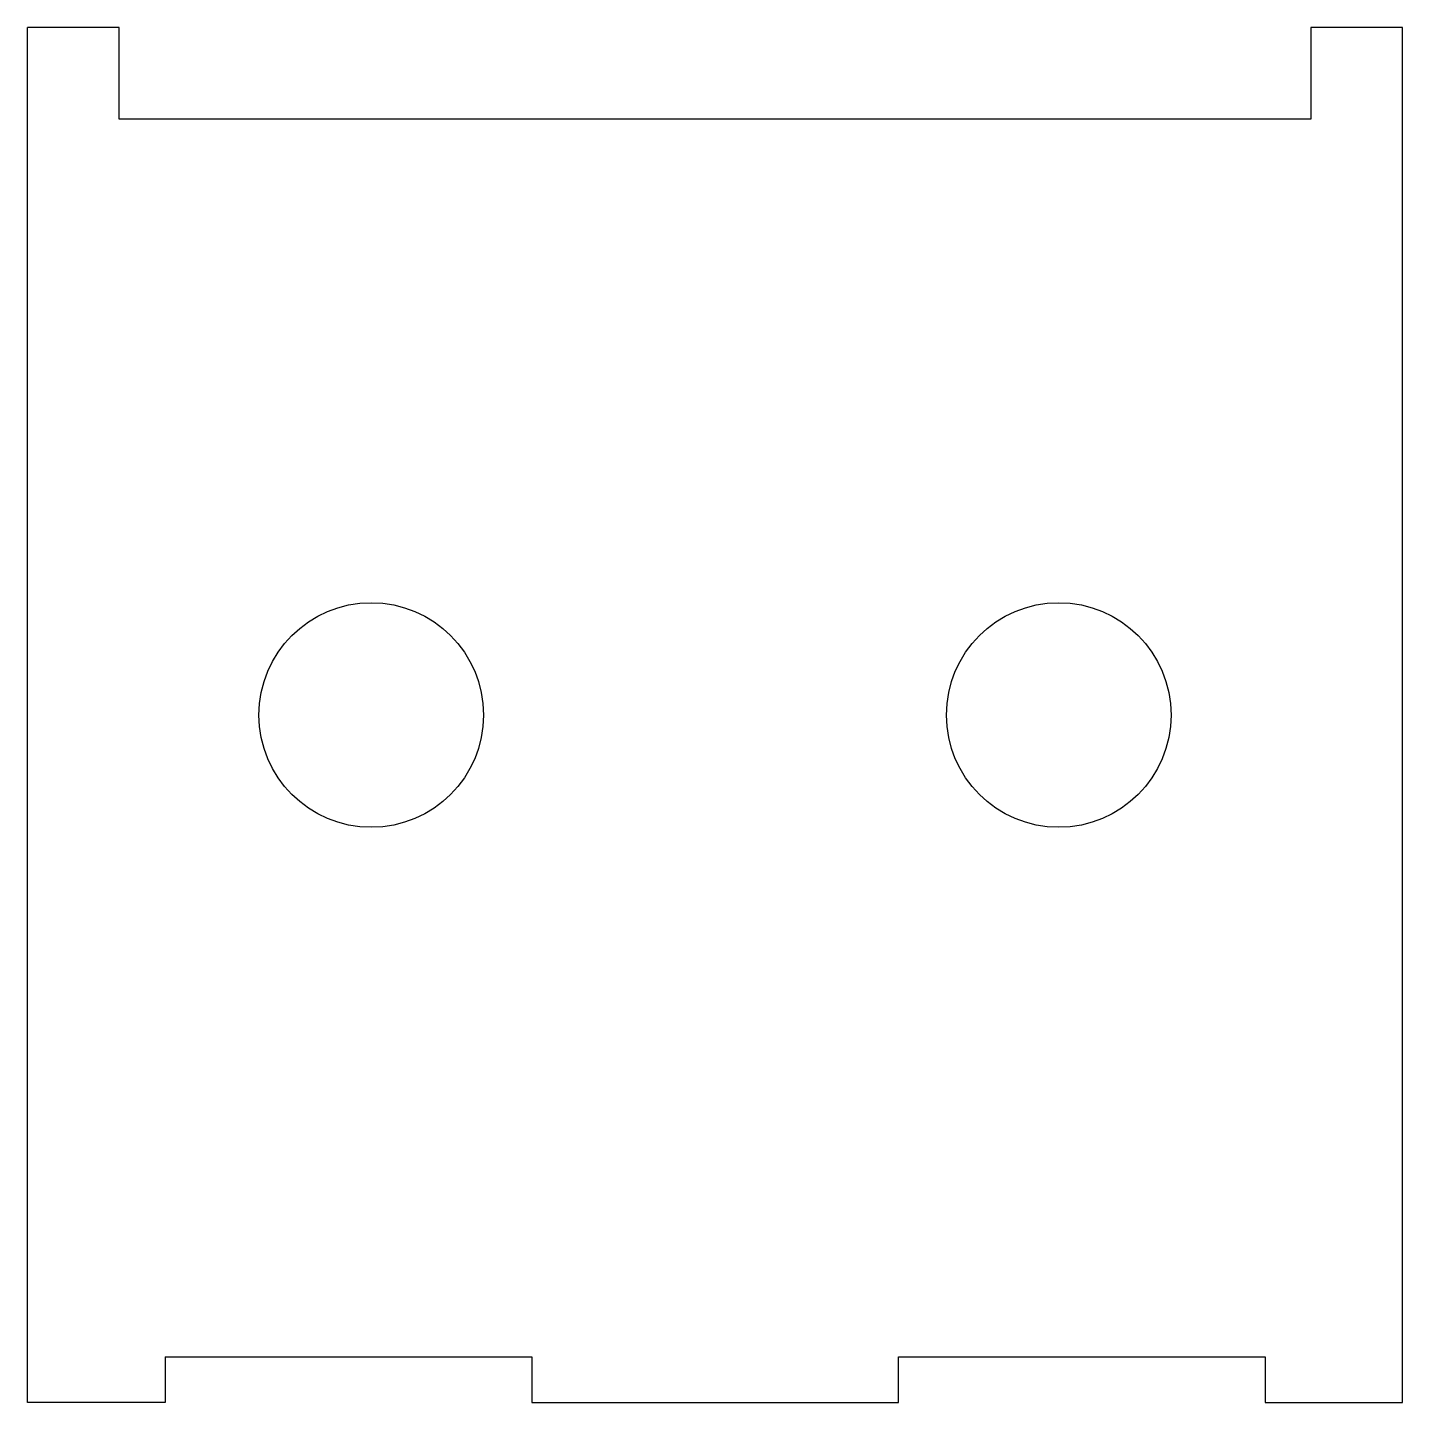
# Model space of a CAD drawing. Extents: x 0 to 150, y 0 to 150.
import ezdxf

# ---------------------------------------------------------------- set-up
doc = ezdxf.new("R2010")
doc.units = 0
doc.layers.add('Body', color=7, linetype='CONTINUOUS')

msp = doc.modelspace()

# ---------------------------------------------------------------- linework, layer by layer
at = {"layer": 'Body'}
for p, q in [((0, 0), (0, 150)), ((10, 150), (0, 150)), ((0, 0, 10), (0, 150, 10)), ((10, 150, 10), (0, 150, 10)), ((0, 150), (0, 150, 10)), ((0, 0), (0, 150)), ((0, 0, 10), (0, 150, 10)), ((0, 150), (0, 150, 10)), ((10, 150), (0, 150)), ((10, 150, 10), (0, 150, 10)), ((10, 140), (10, 150)), ((10, 140, 10), (10, 150, 10)), ((10, 150), (10, 150, 10)), ((10, 150), (10, 150, 10)), ((10, 140), (10, 150)), ((10, 140, 10), (10, 150, 10)), ((140, 150), (140, 140)), ((150, 150), (140, 150)), ((140, 150, 10), (140, 140, 10)), ((150, 150, 10), (140, 150, 10)), ((140, 150), (140, 150, 10)), ((140, 150), (140, 140)), ((140, 150, 10), (140, 140, 10)), ((140, 150), (140, 150, 10)), ((150, 150), (140, 150)), ((150, 150, 10), (140, 150, 10)), ((150, 0), (150, 150)), ((150, 0, 10), (150, 150, 10)), ((150, 150), (150, 150, 10)), ((150, 0), (150, 150)), ((150, 0, 10), (150, 150, 10)), ((150, 150), (150, 150, 10)), ((140, 140), (10, 140)), ((140, 140, 10), (10, 140, 10)), ((10, 140), (10, 140, 10)), ((10, 140), (10, 140, 10)), ((140, 140), (10, 140)), ((140, 140, 10), (10, 140, 10)), ((140, 140), (140, 140, 10)), ((140, 140), (140, 140, 10)), ((49.75, 75, 10), (49.75, 75)), ((49.75, 75, 10), (49.75, 75)), ((124.75, 75, 10), (124.75, 75)), ((124.75, 75, 10), (124.75, 75)), ((15, 5), (15, 5, 10)), ((15, 5), (55, 5)), ((15, 5, 10), (55, 5, 10)), ((15, 5), (15, 5, 10)), ((15, 5), (15, 0)), ((15, 5, 10), (15, 0, 10)), ((15, 5), (55, 5)), ((15, 5), (15, 0)), ((15, 5, 10), (55, 5, 10)), ((15, 5, 10), (15, 0, 10)), ((55, 5), (55, 5, 10)), ((55, 5), (55, 5, 10)), ((55, 5), (55, 0)), ((55, 5, 10), (55, 0, 10)), ((55, 5), (55, 0)), ((55, 5, 10), (55, 0, 10)), ((95, 0), (95, 5)), ((95, 5), (135, 5)), ((95, 0, 10), (95, 5, 10)), ((95, 5, 10), (135, 5, 10)), ((95, 5), (95, 5, 10)), ((95, 0), (95, 5)), ((95, 0, 10), (95, 5, 10)), ((95, 5), (95, 5, 10)), ((95, 5), (135, 5)), ((95, 5, 10), (135, 5, 10)), ((135, 5), (135, 0)), ((135, 5, 10), (135, 0, 10)), ((135, 5), (135, 5, 10)), ((135, 5), (135, 5, 10)), ((135, 5), (135, 0)), ((135, 5, 10), (135, 0, 10)), ((15, 0), (0, 0)), ((15, 0, 10), (0, 0, 10)), ((0, 0), (0, 0, 10)), ((15, 0), (0, 0)), ((15, 0, 10), (0, 0, 10)), ((0, 0), (0, 0, 10)), ((15, 0), (15, 0, 10)), ((15, 0), (15, 0, 10)), ((55, 0), (55, 0, 10)), ((55, 0), (95, 0)), ((55, 0, 10), (95, 0, 10)), ((55, 0), (55, 0, 10)), ((55, 0), (95, 0)), ((55, 0, 10), (95, 0, 10)), ((95, 0), (95, 0, 10)), ((95, 0), (95, 0, 10)), ((135, 0), (150, 0)), ((135, 0, 10), (150, 0, 10)), ((135, 0), (135, 0, 10)), ((135, 0), (135, 0, 10)), ((135, 0), (150, 0)), ((135, 0, 10), (150, 0, 10)), ((150, 0), (150, 0, 10)), ((150, 0), (150, 0, 10))]:
    msp.add_line(p, q, dxfattribs=at)
for centre in [(37.5, 75), (37.5, 75), (37.5, 75), (37.5, 75), (112.5, 75), (112.5, 75), (112.5, 75), (112.5, 75)]:
    msp.add_circle(centre, 12.25, dxfattribs=at)

doc.saveas('drawing.dxf')
